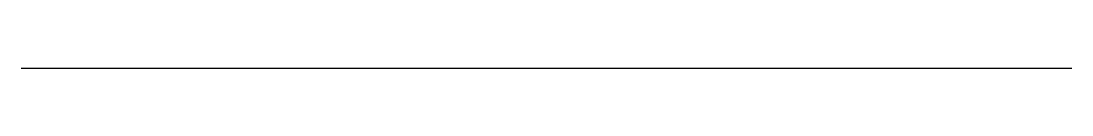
# Model space of a CAD drawing. Header units: metres. Extents: x 447850 to 448850, y 1825736 to 1825736.
import ezdxf

# ---------------------------------------------------------------- set-up
doc = ezdxf.new("R2010")
doc.units = ezdxf.units.M
doc.layers.add('POWER_CABLE', color=7, linetype='Continuous')

msp = doc.modelspace()

# ---------------------------------------------------------------- linework, layer by layer
at = {"layer": 'POWER_CABLE'}
msp.add_polyline3d([(447850, 1825736, -0.9), (448850, 1825736, -0.9)], dxfattribs=at)

doc.saveas('drawing.dxf')
